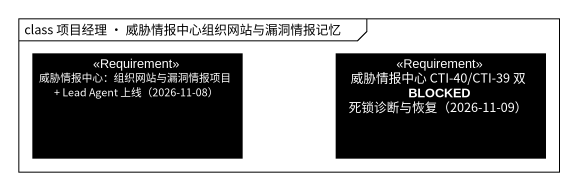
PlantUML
@startuml
mainframe class 项目经理 · 威胁情报中心组织网站与漏洞情报记忆
hide circle
hide empty members
class "威胁情报中心：组织网站与漏洞情报项目 + Lead Agent 上线（2026-11-08）" as 威胁情报中心_组织网站与漏洞情报项目_Lead <<Requirement>> #000000
class "威胁情报中心 CTI-40/CTI-39 双 BLOCKED 死锁诊断与恢复（2026-11-09）" as 威胁情报中心_CTI_40_CTI_39_双 <<Requirement>> #000000
@enduml
